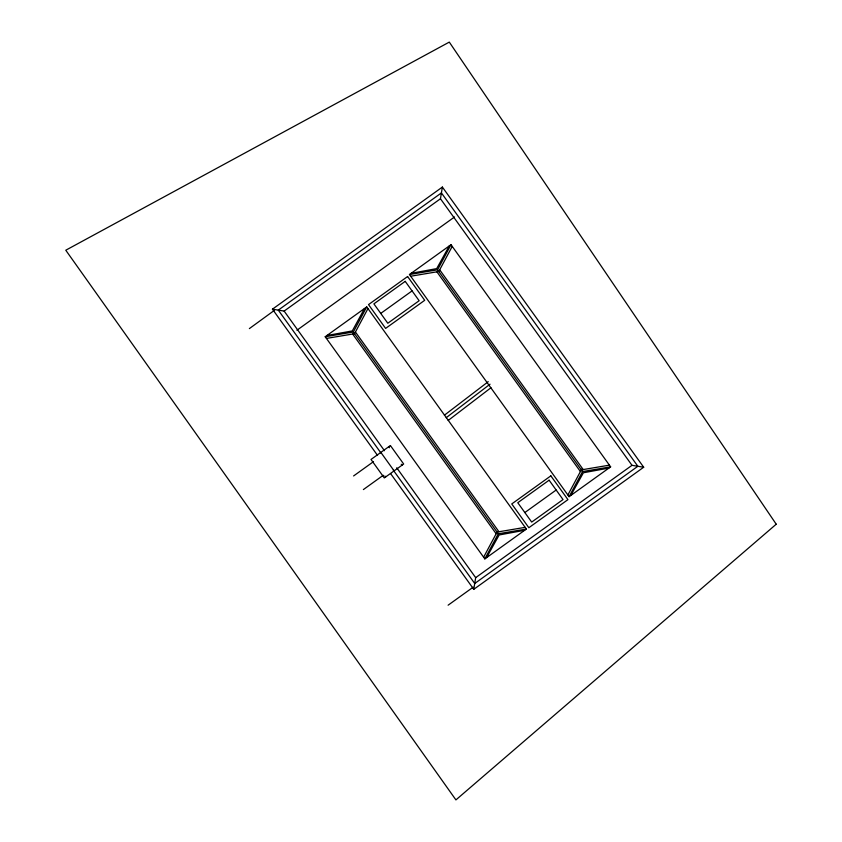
<?xml version="1.0" encoding="UTF-8"?>
<svg xmlns="http://www.w3.org/2000/svg" width="842" height="842" viewBox="0 0 842 842"><rect width="100%" height="100%" fill="white"/><g stroke="black" fill="none" stroke-linecap="round" stroke-linejoin="round"><path stroke-width="1.26" d="M390.583 473.562L473.772 589.326L643.688 467.236L632.005 465.321L440.461 198.754L442.376 187.071L272.45 309.172L377.542 455.417M473.772 589.326L475.677 577.654L632.005 465.321M325.212 336.737L353.303 332.011L366.744 306.898L526.376 529.05L484.845 558.888L325.212 336.737L366.744 306.898M367.965 308.593L354.524 333.706L326.433 338.431M409.465 274.534L437.556 269.808L450.996 244.696L610.629 466.847L569.097 496.685L409.465 274.534L450.996 244.696M452.217 246.401L438.777 271.513L410.685 276.239M483.624 557.193L497.064 532.07L525.155 527.345M484.845 558.888L498.285 533.775L526.376 529.05M567.876 494.991L581.317 469.878L609.408 465.152M569.097 496.685L582.538 471.573L581.517 469.183M364.523 308.488L352.314 330.906L326.917 335.516M449.291 245.917L436.693 268.609L411.17 273.313M486.55 557.667L499.148 534.975L524.682 530.271M570.802 495.464L583.401 472.772L608.924 468.068M444.397 415.19L488.234 381.679M446.207 417.695L490.033 384.194M448.186 420.463L490.97 387.741M249.369 328.601L274.334 310.403M272.45 309.172L284.133 311.077L440.461 198.754M296.931 330.232L454.522 216.983M380.742 313.413L412.075 290.9M353.598 475.951L373.501 461.648M363.386 489.57L383.289 475.267M524.84 512.546L556.173 490.023M448.112 605.188L473.204 587.158M610.629 466.847L582.538 471.573L437.556 269.808M442.376 187.071L643.688 467.236M439.682 269.819L583.201 469.562M436.893 271.829L580.412 471.562M355.429 332.022L498.959 531.755M353.303 332.011L498.285 533.775M352.64 334.032L496.159 533.765M388.688 446.765L389.414 447.765M401.245 464.237L401.96 465.237M284.133 311.077L384.468 450.712M396.729 467.773L475.677 577.654M380.847 452.396L394.119 470.867M381.005 453.07L278.292 310.119L441.418 192.913L637.847 466.279L474.73 583.495L393.267 470.131M384.868 475.993L385.594 477.004M776.229 524.208L455.922 799.9L65.771 250.221L449.291 42.1L776.229 524.208M407.602 276.523L368.522 304.604L385.615 328.401L424.694 300.31L407.602 276.523M405.223 281.354L373.89 303.867L387.804 323.244L419.137 300.731L405.223 281.354M390.393 445.544L371.017 459.458L384.289 477.93L403.665 464.016L390.393 445.544M550.847 475.856L511.757 503.937L528.85 527.723L567.94 499.643L550.847 475.856M549.11 480.193L517.777 502.716L531.691 522.082L563.024 499.569L549.11 480.193"/></g></svg>
